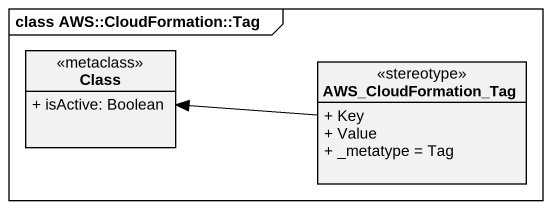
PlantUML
@startuml
mainframe class AWS::CloudFormation::Tag
hide circle
hide empty members
skinparam classAttributeIconSize 0
class "Class" as Class_ <<metaclass>> {
  + isActive: Boolean
}
class AWS_CloudFormation_Tag <<stereotype>> {
  + Key
  + Value
  + _metatype = Tag
}
AWS_CloudFormation_Tag -left-> Class_
@enduml
